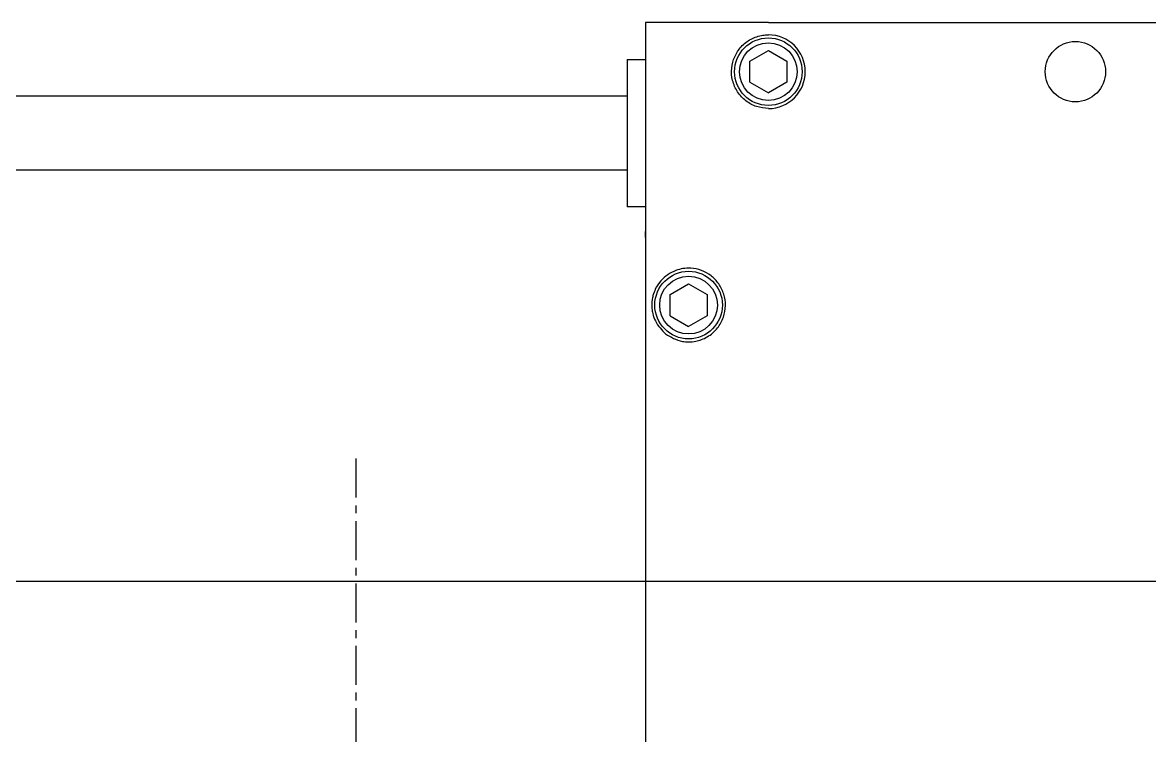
# Model space of a CAD drawing. Extents: x 500 to 100500, y -14500 to 21140.
# Drawn here: x 7357.6 to 7449.4, y -9695.4 to -9637.4 of the extents above; entities that cross this region are included whole.
import ezdxf

# ---------------------------------------------------------------- set-up
doc = ezdxf.new("R2010")
doc.units = 0
doc.linetypes.add('CENTER', pattern=[10.16, 6.35, -1.27, 1.27, -1.27])
doc.layers.get('0').update_dxf_attribs({"linetype": 'CONTINUOUS'})
doc.layers.add('Center', color=1, linetype='CENTER')
doc.layers.add('SLD-0', color=7, linetype='CONTINUOUS')

# ---------------------------------------------------------------- blocks, each defined once
blk = doc.blocks.new('KJ특성 TURN')
at = {"layer": 'Center', "ltscale": 0.5}
blk.add_line((9197.784, -70811.089), (9197.784, -71397.089), dxfattribs=at)
at = {"layer": 'SLD-0'}
blk.add_line((9272.784, -70821.089), (9122.784, -70821.089), dxfattribs=at)
blk = doc.blocks.new('KJVision F')
at = {"color": 2, "linetype": 'Continuous', "lineweight": 25}
for p, q in [((8160.121, -70726.637, -10.475), (8160.121, -70727.637, -10.475)), ((8160.121, -70726.637, -10.475), (8160.123, -70726.637, -10.475)), ((8160.123, -70726.637, -10.475), (8160.123, -71003.137, -10.475)), ((8170.121, -70726.637, -10.475), (8160.123, -70726.637, -10.475)), ((8170.121, -70726.637, -10.475), (8300.121, -70726.637, -10.475)), ((8160.123, -70727.635, -10.475), (8160.121, -70727.637, -10.475)), ((8160.123, -70727.637, -10.475), (8160.121, -70727.637, -10.475)), ((8160.121, -70727.637, -10.475), (8160.121, -70743.637, -10.475)), ((8168.621, -70729.771, -10.475), (8170.121, -70728.905, -10.475)), ((8170.121, -70728.905, -10.475), (8171.621, -70729.771, -10.475)), ((8158.621, -70729.637, -10.475), (8160.121, -70729.637, -10.475)), ((8158.621, -70729.637, -10.475), (8158.621, -70741.637, -10.475)), ((8168.621, -70731.503, -10.475), (8168.621, -70729.771, -10.475)), ((8171.621, -70729.771, -10.475), (8171.621, -70731.503, -10.475)), ((8168.621, -70731.503, -10.475), (8170.121, -70732.369, -10.475)), ((8171.621, -70731.503, -10.475), (8170.121, -70732.369, -10.475)), ((8158.621, -70732.637, -10.475), (8058.621, -70732.637, -10.475)), ((8058.621, -70738.637, -10.475), (8158.621, -70738.637, -10.475)), ((8160.121, -70741.637, -10.475), (8158.621, -70741.637, -10.475)), ((8160.123, -70743.637, -10.475), (8160.121, -70743.637, -10.475)), ((8160.121, -70744.137, -10.475), (8160.121, -70743.637, -10.475)), ((8160.121, -70744.137, -10.475), (8160.121, -70985.637, -10.475)), ((8160.121, -70744.137, -10.475), (8160.123, -70744.137, -10.475)), ((8162.123, -70748.771, -10.475), (8163.623, -70747.905, -10.475)), ((8163.623, -70747.905, -10.475), (8165.123, -70748.771, -10.475)), ((8162.123, -70750.503, -10.475), (8162.123, -70748.771, -10.475)), ((8165.123, -70748.771, -10.475), (8165.123, -70750.503, -10.475)), ((8162.123, -70750.503, -10.475), (8163.623, -70751.369, -10.475)), ((8165.123, -70750.503, -10.475), (8163.623, -70751.369, -10.475))]:
    blk.add_line(p, q, dxfattribs=at)
for centre, radius in [((8170.121, -70730.637, -10.475), 2.75), ((8170.121, -70730.637, -10.475), 2.35), ((8195.121, -70730.637, -10.475), 2.458), ((8163.623, -70749.637, -10.475), 2.75), ((8163.623, -70749.637, -10.475), 2.35)]:
    blk.add_circle(centre, radius, dxfattribs=at)
blk.add_arc((8170.121, -70730.637, -10.475), 3, 270, 90, dxfattribs=at)
for points, knots in [([(8170.121, -70733.637, -10.475), (8169.792, -70733.605, -10.475), (8169.134, -70733.542, -10.475), (8168.253, -70733.049, -10.475), (8167.564, -70732.314, -10.475), (8167.153, -70731.373, -10.475), (8167.079, -70730.357, -10.475), (8167.333, -70729.393, -10.475), (8167.878, -70728.562, -10.475), (8168.679, -70727.942, -10.475), (8169.481, -70727.666, -10.475), (8169.972, -70727.643, -10.475), (8170.121, -70727.637, -10.475)], [0, 0, 0, 0, 0.104157, 0.20821, 0.314967, 0.424079, 0.530103, 0.632333, 0.736, 0.843986, 0.952648, 1, 1, 1, 1]), ([(8161.751, -70751.981, -10.475), (8161.442, -70751.672, -10.475), (8161.004, -70751.235, -10.475), (8160.719, -70750.451, -10.475), (8160.633, -70749.964, -10.475), (8160.617, -70749.583, -10.475), (8160.646, -70749.208, -10.475), (8160.736, -70748.775, -10.475), (8160.952, -70748.213, -10.475), (8161.473, -70747.444, -10.475), (8162.404, -70746.784, -10.475), (8163.627, -70746.57, -10.475), (8164.648, -70746.769, -10.475), (8165.459, -70747.206, -10.475), (8166.11, -70747.874, -10.475), (8166.534, -70748.725, -10.475), (8166.674, -70749.681, -10.475), (8166.502, -70750.661, -10.475), (8165.988, -70751.586, -10.475), (8165.162, -70752.286, -10.475), (8164.133, -70752.655, -10.475), (8162.867, -70752.659, -10.475), (8162.175, -70752.238, -10.475), (8161.751, -70751.981, -10.475)], [0, 0, 0, 0, 0.087908, 0.1243727, 0.1433489, 0.1579927, 0.1725788, 0.1918674, 0.2230663, 0.2769971, 0.3744226, 0.4463081, 0.493478, 0.5360369, 0.5768432, 0.6172193, 0.6576235, 0.6986551, 0.7425444, 0.792969, 0.8431141, 0.9039171, 1, 1, 1, 1])]:
    blk.add_open_spline(points, degree=3, knots=knots, dxfattribs=at)
at = {"layer": 'Center'}
blk.add_blockref('KJ특성 TURN', (-578.663, 48.953, -10.475), dxfattribs=at)

msp = doc.modelspace()

# ---------------------------------------------------------------- block references
for p in [(-1234.374, 61089.264, -65.343), (-751.774, 61089.264, -65.343)]:
    msp.add_blockref('KJVision F', p)

doc.saveas('drawing.dxf')
